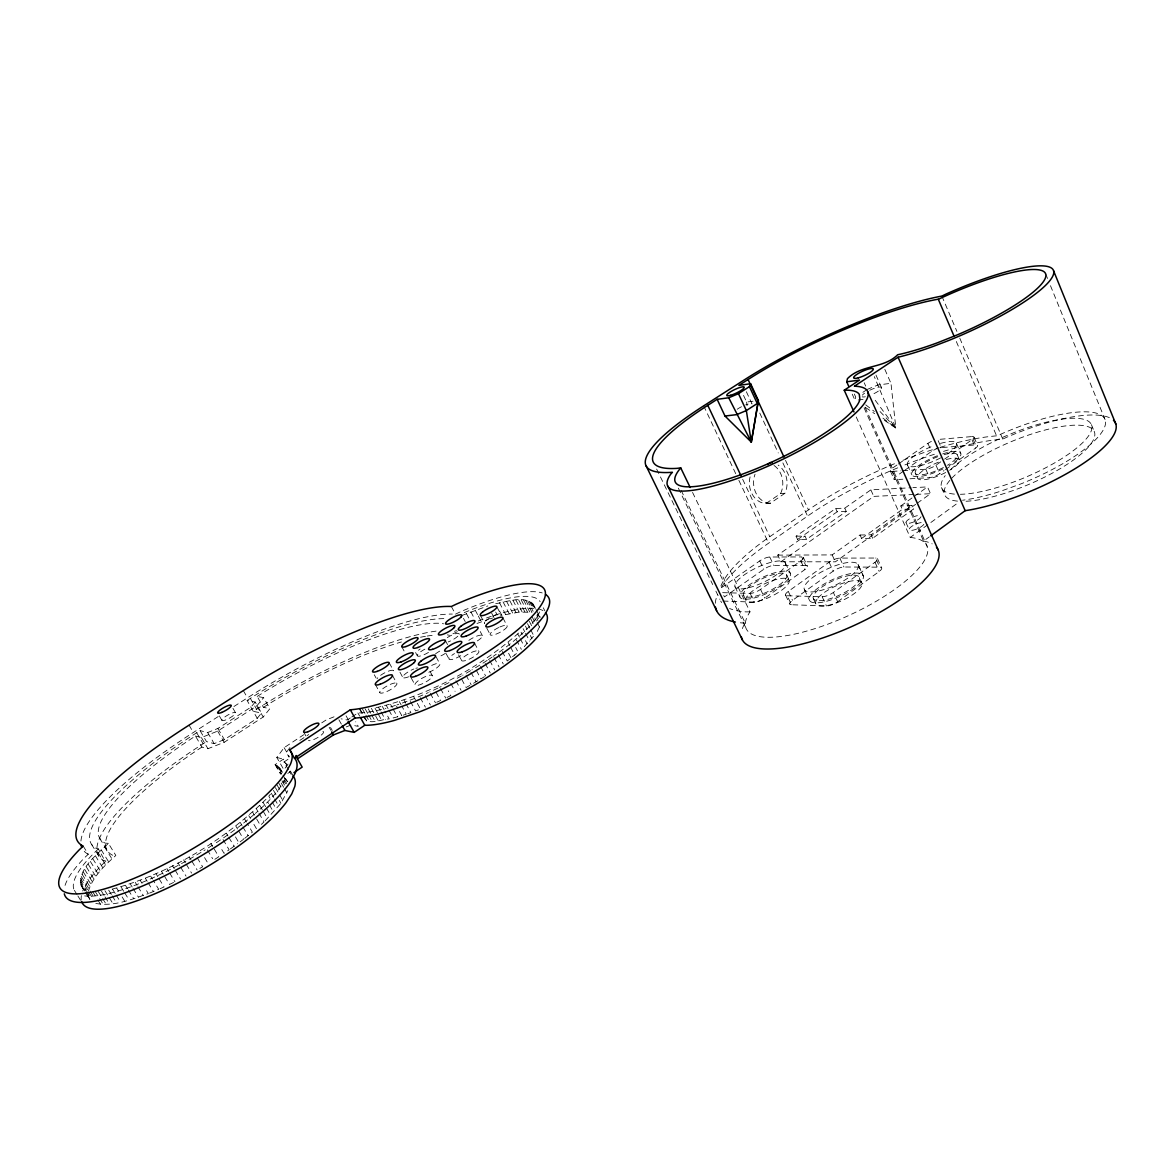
<?xml version="1.0" encoding="UTF-8"?>
<svg xmlns="http://www.w3.org/2000/svg" width="1175" height="1175" viewBox="0 0 1175 1175"><rect width="100%" height="100%" fill="white"/><g stroke="black" fill="none" stroke-linecap="round" stroke-linejoin="round"><path stroke-width="0.75" stroke-dasharray="5 3.75" d="M281.207 773.958L279.606 767.789L275.097 764.661L283.381 759.168L286.95 765.38M84.659 890.9C71.293 873.084 97.217 854.768 108.379 843.327L115.84 855.488C104.737 865.358 92.928 876.447 88.448 891.061M265.183 820.826L280.942 803.274L287.743 790.702M537.283 631.401L540.324 625.173M750.091 476.903A20.313 16.714 87.4 0 0 764.396 503.341L770.315 503.267L784.827 493.353L785.62 491.532A20.386 16.744 87.5 0 0 778.188 465.094M766.1 503.458L780.582 493.573L781.36 491.767A20.313 16.714 87.4 0 0 773.943 465.418M285.657 778.526L278.548 789.703A123.39 31.637 -30.6 0 1 255.342 813.423M692.545 492.413L750.017 611.822L749.048 613.321A99.39 30.814 -24.7 0 0 821.81 626.334A99.39 30.814 -24.7 0 0 927.751 551.398L927.148 546.316L865.064 407.196M681.133 490.313L745.303 623.176L743.716 625.482A107.733 33.825 -24.6 0 0 742.057 629.594M288.037 764.117L283.88 769.772L276.786 757.449L284.13 747.667L303.693 734.757M289.961 747.535L286.303 752.47L288.947 757.097M520.261 638.701L524.358 646.544L535.756 633.707M108.379 843.327L105.265 843.165A174.076 42.506 -29.7 0 1 191.951 738.297L195.432 736.02L201.924 747.065L207.946 748.71L224.175 742.306L263.215 717.014L269.897 708.643L263.582 697.612L257.178 696.437L263.45 707.365L269.897 708.643M257.237 718.322L261.482 713.034L255.166 702.018L247.103 700.462L257.237 718.322L224.381 739.589L214.173 743.628L206.492 741.601L200.044 730.615L196.695 732.759A183.829 44.914 -29.7 0 0 95.895 848.232L98.377 848.893L105.324 861.554A123.111 32.415 -30.8 0 0 82.705 891.032M195.432 736.02L201.41 737.577L217.654 731.114L256.826 705.896L263.582 697.612M255.166 702.018L250.863 707.247L217.889 728.456L207.681 732.524L200.044 730.615M270.441 794.197L268.796 796.165L271.308 800.483M111.346 894.425L108.658 890.077C167.761 874.67 222.457 841.726 266.064 799.206L268.59 803.538M376.073 707.717C429.477 695.086 479.855 667.958 520.584 631.283L522.214 634.412M98.377 848.893L97.819 849.408A123.39 31.637 -30.6 0 0 75.317 891.722M83.234 846.147L88.272 854.284L84.615 857.662A133.906 34.339 -30.6 0 0 64.361 887.992M485.539 621.09L486.876 619.901A9.341 2.335 -27.6 0 1 496.937 614.643A9.341 2.335 -27.6 0 1 500.829 615.685M457.839 636.204L456.399 637.408A9.327 2.306 -28 0 1 448.218 641.932M502.268 651.493L507.262 660.982L518.146 652.184L515.678 647.454M244.708 838.348L252.375 832.208L247.22 823.455M240.082 841.888L243.578 839.229L238.407 830.446M230.373 848.923L237.717 843.65M837.658 601.762L879.208 571.461A8.533 2.644 -24.3 0 0 879.767 567.173L875.61 558.037L839.817 558.096A8.298 2.482 -24.7 0 0 829.109 562.208L788.278 591.392A8.387 2.541 -25.1 0 0 787.206 595.754L791.465 604.743L826.48 605.962A8.622 2.732 -24.7 0 0 837.658 601.762L833.354 592.494L875.008 562.282A8.548 2.6 -24.3 0 0 875.61 558.037M864.08 407.872L923.535 541.073L929.278 536.872M856.237 416.993L910.243 537.445L958.418 502.503M791.465 604.743A8.372 2.585 -25.1 0 1 792.523 600.337L833.237 571.094A8.284 2.512 -24.6 0 1 843.929 566.996L879.767 567.173M806.505 539.354L797.605 539.487L796.077 536.211L835.689 508.511L844.752 508.158L846.25 511.433L806.505 539.354L804.963 536.05L777.747 555.129L780.89 561.768L835.352 561.826L915.648 504.339M917.132 503.282L930.512 493.706L927.516 486.905L912.887 487.669M777.747 555.129L832.15 554.908L860.056 535.007L861.627 538.458L872.672 538.268L913.562 508.951L912.02 505.514L900.799 505.955L902.327 509.377L913.562 508.951M900.799 505.955L912.667 497.495M914.15 496.438L927.516 486.905M861.627 538.458L902.327 509.377M860.056 535.007L871.101 534.801L912.02 505.514M723.095 601.057L754.335 602.114A8.093 2.438 -25.4 0 0 764.734 598.134L804.846 569.596A8.019 2.365 -25 0 0 805.786 565.557L801.747 556.935L769.757 557.009A7.814 2.218 -25.4 0 0 759.77 560.901L721.817 587.441M909.964 478.783L929.528 477.637A7.77 2.144 -23.7 0 0 939.677 473.643L943.995 470.587M945.434 469.559L975.588 448.101A7.711 2.086 -23.4 0 0 975.602 444.899L972.019 436.571L937.679 439.494L941.219 447.616L975.602 444.899M722.64 592.655L750.149 593.404A8.107 2.394 -25.5 0 0 760.563 589.395L800.777 560.93A8.034 2.335 -25 0 0 801.747 556.935M902.723 470.72L925.812 469.222A7.784 2.115 -23.8 0 0 935.976 465.212L943.187 460.115M944.627 459.102L971.989 439.729A7.726 2.056 -23.5 0 0 972.019 436.571M780.89 561.768L873.789 496.379L914.047 494.469M797.605 539.487L837.188 511.771L846.25 511.433M844.752 508.158L870.851 489.857L911.066 487.772M805.786 565.557L773.737 565.425A7.814 2.247 -25.3 0 0 763.765 569.302L724.446 596.915L722.405 592.685M903.502 471.131L896.143 476.301A7.564 2.056 -24.1 0 0 895.732 479.62L902.841 479.209M904.985 470.103L931.467 451.494A7.505 1.998 -23.8 0 1 936.387 448.909M896.922 465.036L892.501 468.135A7.579 2.012 -24.1 0 0 892.075 471.41L895.732 479.62M898.405 464.008L927.912 443.386A7.52 1.968 -23.8 0 1 932.832 440.801M720.951 585.987A151.913 44.165 -24.4 0 1 769.787 536.711L808.473 509.877A150.518 42.858 -24 0 1 896.525 462.906M721.332 587.383A159.785 47.059 -24.4 0 1 768.582 543.188L807.563 516.089A158.302 45.678 -24 0 1 898.346 467.591M287.772 773.429L290.519 771.593M862.876 392.318L865.74 390.408M288.492 769.772L284.012 761.973L289.52 758.316M350.282 717.998L347.242 720.011L341.117 718.836M351.81 716.985L357.89 712.946L360.24 712.917A111.889 28.2 -28.1 0 0 385.943 708.275M321.744 722.845L326.268 719.864L336.138 716.001M299.816 740.412L308.731 734.522M201.924 747.065L198.443 749.342A173.724 43.593 -29.8 0 0 112.712 855.283L115.84 855.488M105.867 861.04L103.371 860.35A183.447 46.045 -29.8 0 1 203.143 743.746L206.492 741.601M436.043 631.122A179.452 44.914 -29.2 0 0 256.62 709.274L253.374 711.374L261.482 713.034M247.103 700.462L250.363 698.376A179.819 43.798 -29.2 0 1 447.087 618.682M214.834 859.307L218.814 856.751L213.556 847.924M80.943 841.021A193.596 47.308 -29.7 0 1 193.361 732.48L220.43 715.149M233.957 706.498L247.484 697.832A189.366 46.148 -29.2 0 1 452.331 614.07M263.45 707.365L266.813 705.235A169.934 42.52 -29.2 0 1 401.409 641.976M257.178 696.437L260.556 694.308A170.287 41.463 -29.2 0 1 441.183 623.352L443.562 623.808M484.438 676.683L480.883 678.9L475.816 669.383M473.584 683.262L479.679 679.635M199.882 868.384L202.643 866.783L196.445 856.472M469.868 685.407L466.108 687.522L460.997 677.99M446.97 697.465L450.818 695.585L448.248 690.827M173.592 882.454L169.494 884.437L164.118 875.625M943.54 451.376A158.302 45.678 -24 0 1 971.784 443.959L976.513 442.96A158.302 45.678 -24 0 1 1002.76 439.097L1007.063 437.085A103.562 29.507 -22.9 0 1 1112.211 419.284M940.279 447.308A150.518 42.858 -24 0 1 993.095 436.175L997.325 435.749A95.557 26.878 -22.9 0 1 1104.75 418.858A95.557 26.878 -22.9 0 1 1020.943 483.88L1001.643 490.886A95.557 26.878 -22.9 0 1 962.531 500.242M457.413 631.709L449.731 635.337L447.337 634.852M436.733 702.268L440.566 700.52L435.411 691.018M160.05 888.726L164.059 886.949L158.698 878.136M149.607 893.088L158.713 889.328L153.352 880.516M867.165 389.454L877.989 384.974L890.973 383.314L895.864 428.082L882.249 418.843M461.937 615.465L487.845 605.933M346.258 726.899L351.193 724.975M410.09 700.168L412.219 699.36A111.889 28.2 -28.1 0 0 428.346 692.56M95.807 903.428C113.755 906.85 131.644 899.389 148.329 893.602L145.641 889.211M477.006 623.455L488.462 619.357M407.02 701.357L396.959 704.912M407.798 713.666L410.883 712.637L406.565 704.765M395.446 705.397L392.127 706.454A111.889 28.2 -28.1 0 1 387.456 707.849M489.872 618.887L492.604 618.035M403.275 715.134L406.256 714.194L401.953 706.337M388.925 710.155L393.243 717.969L401.777 715.604L396.592 706.19M495.718 603.671C507.292 601.894 528.515 593.39 534.698 607.813M525.739 600.322L531.952 612.307L519.086 612.102L501.843 615.377L498.773 609.517M363.648 716.486C367.423 726.591 381.361 718.982 389.219 718.924L384.915 711.125M743.525 395.387L746.624 402.041L753.337 401.174M858.235 399.97L863.052 399.397M892.075 471.41L900.946 470.837M780.582 493.573L784.827 493.353M915.868 494.396L930.512 493.706M796.077 536.211L804.963 536.05M750.017 611.822L746.242 611.896A151.913 44.165 -24.4 0 1 729.616 608.503M787.206 595.754L822.148 596.738A8.636 2.688 -24.8 0 0 833.354 592.494M770.315 503.267L768.612 503.15A20.386 16.744 87.5 0 1 755.04 474.23M910.243 537.445L912.373 537.68A99.39 30.814 -24.7 0 1 926.443 544.847L927.148 546.316M354.733 725.68L358.287 726.37L355.702 721.773M276.786 757.449L283.381 759.168M85.892 889.93L82.896 888.065M284.012 761.973L284.512 762.281A123.39 31.637 -30.6 0 1 286.773 764.719M865.608 407.549L874.685 413.703M537.137 614.143L540.206 617.272L536.006 609.443M284.438 778.158L287.669 781.683L285.848 778.54M865.74 404.846L874.347 411.485M882.954 418.124L895.864 428.082L874.288 376.587M880.031 411.544L895.864 428.082L873.554 398.031M74.363 890.327L77.007 894.557M77.888 895.967L82.294 903.002M81.251 876.447L89.021 888.932M90.02 891.091L94.455 898.229M80.649 878.547L87.582 889.681M88.712 892.031L93.148 899.154M80.311 880.501L86.407 890.268M86.788 891.355L91.209 898.464M80.267 882.322L85.496 890.723M86.025 891.928L90.431 899.007M80.502 883.997L84.864 891.002M88.184 896.54L89.946 899.374M81.016 885.509L84.527 891.135M85.32 892.515L89.726 899.565L88.11 894.909M101.447 891.179L104.134 895.497M105.03 896.936L109.495 904.148M86.304 866.856L93.971 879.223M84.644 869.427L92.355 881.808M98.201 891.443L101.784 897.186M102.68 898.625L106.249 904.383M83.249 871.879L90.974 884.305M95.219 891.517L98.788 897.245M99.684 898.684L103.253 904.427M82.118 874.229L89.873 886.684M92.487 891.399L96.938 898.552M97.833 899.991L100.507 904.28M95.307 855.694L102.886 867.943M112.594 889.255L115.282 893.602M116.178 895.056L120.672 902.297M92.707 858.602L100.316 870.881M112.242 895.879L116.722 903.105M90.343 861.437L97.966 873.745M104.942 890.723L108.511 896.496M109.407 897.95L112.991 903.722M88.198 864.198L95.851 876.535M125.652 885.642L127.443 888.55M128.339 890.018L133.73 898.757M101.138 849.687L108.658 861.892M121.098 887.022L123.801 891.399M124.697 892.853L129.191 900.123M98.127 852.727L105.662 864.947M91.562 844.355L98.964 856.355M116.751 888.227L118.543 891.135M122.141 896.951L124.829 901.313M135.228 882.337L137.034 885.26M137.93 886.714L143.321 895.497M130.366 884.07L132.158 886.993M133.054 888.447L138.444 897.215M99.625 838.157L106.984 850.127M104.369 846.602L111.86 858.778M145.406 878.342L147.198 881.279M148.094 882.748L153.47 891.546M140.251 880.428L142.043 883.35M156.011 873.73L157.803 876.668M150.664 876.124L152.456 879.047M166.938 868.545L168.715 871.498M169.611 872.966L174.972 881.793M161.445 871.204L163.237 874.156M172.475 865.755L174.252 868.707M175.148 870.176L180.495 879.003M183.594 859.85L185.371 862.788M186.267 864.257L191.584 873.098M178.027 862.861L179.804 865.799M180.7 867.268L186.032 876.109M189.16 856.737L190.923 859.674M191.819 861.158L197.136 869.985M207.343 849.848L212.616 858.69M204.567 857.618L208.107 863.507M210.912 843.503L212.675 846.455M223.03 839.523L229.125 849.804L224.028 853.3L220.533 847.41M235.455 836.894L238.922 842.769M226.276 833.09L228.009 836.013M228.875 837.481L234.104 846.294M240.317 822.559L242.05 825.482M242.902 826.936L248.072 835.719M235.808 826.054L237.541 828.992M248.777 815.626L250.495 818.534M253.917 824.365L256.473 828.742M201.41 737.577L207.946 748.71M196.695 732.759L203.143 743.746M244.65 819.078L246.368 821.986M189.058 725.151L193.361 732.48M256.4 808.855L258.089 811.763M258.941 813.217L264.037 821.942L260.365 825.32L255.254 816.581M207.681 732.524L214.173 743.628M252.698 812.219L254.402 815.127M269.428 804.978L273.628 812.204M263.082 802.349L265.623 806.682M266.461 808.136L270.676 815.377M217.889 728.456L224.381 739.589M217.654 731.114L224.175 742.306M259.866 805.565L262.407 809.913M263.244 811.367L267.474 818.623M273.467 790.364L275.963 794.667M279.283 800.395L280.942 803.274M271.263 793.213L273.76 797.517M274.598 798.956L278.769 806.153M272.145 801.923L276.331 809.134M219.343 715.928L221.913 720.363M282.015 780.788L285.29 786.457M281.192 783.02L283.645 787.279M284.468 788.689L286.935 792.963M278.446 782.535L281.736 788.219M232.958 708.319L235.514 712.74A7.784 1.748 -29.5 0 1 225.997 719.82A7.784 1.748 -29.5 0 1 224.645 717.102A7.784 1.748 -29.5 0 1 235.514 712.74M277.05 785.018L280.355 790.731M275.391 787.632L278.71 793.345M279.532 794.785L282.852 800.513M289.388 771.343L291.194 774.457M280.414 769.096L282.22 772.239M279.606 767.789L282.323 772.504M278.548 766.658L282.162 772.915M285.496 778.452L287.317 781.595M283.043 775.338L286.685 781.669M277.241 765.674L281.736 773.473M284.864 780.303L286.7 783.475M275.67 764.866L281.06 774.207M275.097 764.661L280.473 773.987M283.689 780.655L285.525 783.828M284.13 747.667L289.388 756.817M256.826 705.896L263.215 717.014M250.363 698.376L256.62 709.274M290.372 771.006L293.985 777.292M243.313 690.577L247.484 697.832M303.576 731.893L305.926 736.02M330.542 727.457L332.246 730.483M329.162 727.296L330.88 730.351M346.067 715.825L348.637 720.407M338.899 719.776L341.484 724.358M365.219 708.98L367.79 713.607M368.642 715.149L372.078 721.318M362.443 709.01L365.014 713.622M365.866 715.164L369.303 721.318M359.917 708.877L363.325 715.017M364.191 716.559L366.747 721.171M359.374 708.804L362.781 714.943M357.89 712.946L359.609 716.03M378.497 707.277L380.215 710.39M381.082 711.947L385.385 719.732M377.439 712.593L374.869 707.938L371.432 708.437L378.306 720.848M378.306 714.15L381.743 720.363M368.216 708.789L370.786 713.431M371.652 714.973L375.089 721.171M374.267 674.758L376.015 677.946M390.526 704.339L392.244 707.467M393.111 709.039L397.429 716.867M375.31 684.379L379.804 692.53M386.34 705.47L388.058 708.598M382.33 706.454L384.049 709.568M399.353 701.622L401.086 704.765M389.219 662.832L393.581 670.808M410.442 701.475L415.627 710.934L420.474 709.098L413.571 696.481M392.45 675.405L396.93 683.556A9.679 2.453 -28.6 0 1 384.651 692.413A9.679 2.453 -28.6 0 1 383.535 688.183A9.679 2.453 -28.6 0 1 396.93 683.556M403.98 700.036L405.713 703.193M411.191 677.902L414.966 684.819M420.224 697.656L425.394 707.144M399.955 672.188L402.907 677.608M430.3 693.338L435.47 702.841M401.674 646.544L405.081 652.83M425.232 695.556L430.403 705.044M440.537 688.579L445.692 698.097M430.123 671.542L432.371 675.698A9.841 2.556 -28.4 0 1 420.048 684.687A9.841 2.556 -28.4 0 1 418.608 680.442A9.841 2.556 -28.4 0 1 432.371 675.698M415.583 652.551L417.301 655.723M450.818 683.453L455.092 691.385M436.087 656.737L439.993 664.198A9.694 2.482 -28.3 0 1 428.831 672.276M446.103 653.608L449.056 659.087M455.929 680.751L461.055 690.283M470.955 672.291L476.051 681.823M458.573 654.857L461.54 660.409M466.02 675.17L471.116 684.702M445.222 640.228L447.822 645.075M451.362 606.491L455.445 614.158L460.38 611.822A121.422 30.623 -28.1 0 1 542.218 592.934M480.56 666.431L485.627 675.948M466.431 613.614L468.737 617.962M489.696 660.467L494.734 669.97M463.464 618.358L465.212 621.546M474.465 642.989L478.886 651.317A9.797 2.541 -28 0 1 466.798 660.174A9.797 2.541 -28 0 1 464.962 656.149A9.797 2.541 -28 0 1 478.886 651.317M485.187 663.449L490.239 672.967M480.443 615.465L484.673 623.484A9.341 2.335 -27.6 0 1 484.702 622.118M486.773 628.126L490.386 634.97M475.243 610.207L477.535 614.569M478.313 616.023L481.368 621.825M498.244 654.475L503.252 663.963M470.867 611.852L473.936 617.653M494.043 657.471L499.067 666.974M480.237 631.548L482.396 635.631M491.679 613.218L493.97 617.595M508.599 653.271L511.096 658.015M499.448 602.716L505.588 614.452M516.427 639.905L521.362 649.334M502.929 617.918L507.233 626.143M496.907 606.858L501.108 614.877M495.674 612.043L497.201 614.966M508.099 642.461L509.759 645.618M510.582 647.19L514.723 655.077M509.803 600.675L515.957 612.483M523.125 628.654L524.755 631.783M525.577 633.34L529.646 641.153M506.513 601.233L512.653 613.012M525.489 640.683L527.12 643.812M503.062 601.908L509.201 613.673M517.793 633.986L519.438 637.129M521.215 599.882L527.399 611.793M530.85 619.005L533.259 623.661M518.645 599.867L524.828 611.764M529.293 621.267L531.717 625.937M515.884 599.999L522.053 611.867M527.487 623.646L529.925 628.317M530.733 629.873L533.964 636.101M512.932 600.263L519.086 612.102M525.431 626.099L527.061 629.227M530.307 635.469L531.937 638.583M533.156 603.95L535.506 608.503M532.143 602.951L534.493 607.49M537.856 613.923L539.442 616.978M530.894 602.07L534.787 609.619M529.396 601.35L533.288 608.87M536.828 615.656L538.429 618.726M527.678 600.763L533.127 611.279M536.329 617.477L537.93 620.562M534.772 617.888L536.373 620.973M537.166 622.515L539.56 627.142M523.58 600.028L529.778 611.984M532.128 616.846L534.537 621.487M543.261 607.769L544.833 610.809M656.634 469.06L703.884 566.409M707.086 573.018L712.696 584.562M715.898 591.157L719.908 599.412M735.007 586.736L739.942 596.973M678.342 488.139L746.052 628.243M750.149 593.404L754.335 602.114M743.555 595.373L746.022 600.484M760.563 589.395L764.734 598.134M759.77 560.901L763.765 569.302M788.278 591.392L792.523 600.337M769.757 557.009L773.737 565.425M785.576 595.123L789.82 604.097M785.385 562.898L790.232 573.194M742.659 479.238L769.787 536.711M786.589 574.81L789.013 579.936M703.678 405.86L735.741 473.701M738.869 480.325L768.582 543.188M813.408 598.751L815.949 604.156M804.449 589.6L809.531 600.44M822.148 596.738L826.48 605.962M803.333 557.464L807.372 566.1M800.777 560.93L804.846 569.596M785.532 460.38L808.473 509.877M829.109 562.208L833.237 571.094M759.77 413.071L778.261 452.948M782.888 462.921L807.563 516.089M746.36 391.716L752.029 403.936A9.664 2.027 -25.5 0 0 745.655 404.89M839.817 558.096L843.929 566.996M832.15 554.908L835.352 561.826M858.337 565.087A29.625 9.018 -24.7 0 1 820.003 590.658A29.625 9.018 -24.7 0 1 815.523 575.53A29.625 9.018 -24.7 0 1 858.337 565.087L863.346 576.014A29.566 9.18 -24.7 0 1 825.129 601.629A29.566 9.18 -24.7 0 1 820.532 586.266A29.566 9.18 -24.7 0 1 863.346 576.014M857.985 564.352L862.993 575.265M859.468 577.703A25.336 7.873 -24.7 0 1 826.657 599.661A25.336 7.873 -24.7 0 1 822.808 586.457A25.336 7.873 -24.7 0 1 859.468 577.703L861.965 583.153M835.689 508.511L837.188 511.771M877.461 558.595L881.617 567.76M875.008 562.282L879.208 571.461M871.101 534.801L872.672 538.268M870.851 489.857L873.789 496.379M854.328 394.036L855.708 397.106L855.018 400.352L852.242 394.168M905.984 522.552L909.127 529.558M890.4 471.087L894.072 479.268M907.467 464.947L911.859 474.832M864.198 382.756L865.681 386.105M875.977 375.06L881.456 387.471M937.753 456.708A22.912 6.228 -23.7 0 0 915.369 473.363L917.513 478.21M941.498 487.581L944.524 494.455M884.819 369.317L890.973 383.314M925.812 469.222L929.528 477.637M927.912 443.386L931.467 451.494M935.976 465.212L939.677 473.643M956.362 443.137L960.68 453.095A26.731 7.256 -23.7 0 1 949.033 465.682M957.184 454.652L959.343 459.616M971.989 439.729L975.588 448.101M974.09 437.306L977.688 445.663M941.851 296.071L956.905 331.409M959.769 338.136L1002.76 439.097M956.332 341.528L996.664 436.057M1091.413 424.645L1094.322 431.739M1045.647 273.848L1047.718 278.93M1050.479 285.701L1105.058 419.578M746.624 402.041L747.05 405.683M904.97 464.903A158.302 45.678 -24 0 1 936.637 453.535M923.535 541.073A107.733 33.825 -24.6 0 1 932.172 543.863M745.303 623.176A159.785 47.059 -24.4 0 1 738.502 622.559M715.325 603.274A159.785 47.059 -24.4 0 1 717.514 594.594M721.641 602.555A151.913 44.165 -24.4 0 1 720.701 601.057M902.958 460.321A150.518 42.858 -24 0 1 938.619 447.807M950.898 469.354A81.295 22.854 -22.9 0 1 1060.526 419.357A81.295 22.854 -22.9 0 1 1072.613 451.185A81.295 22.854 -22.9 0 1 960.386 494.293M954.438 494.117A81.295 22.854 -22.9 0 1 945.229 475.64M951.721 478.269A81.207 23.118 -22.9 0 1 1060.849 426.613A81.207 23.118 -22.9 0 1 1076.638 457.648A81.207 23.118 -22.9 0 1 963.456 501.343M957.507 501.123A81.207 23.118 -22.9 0 1 949.826 480.369M920.994 516.75A8.181 2.394 -23.9 0 1 910.522 523.007A8.181 2.394 -23.9 0 1 907.732 520.055A8.181 2.394 -23.9 0 1 919.805 515.487M869.676 390.262A10.766 2.438 -24.5 0 1 881.47 387.486A10.766 2.438 -24.5 0 1 872.247 394.447M865.388 396.753A10.766 2.438 -24.5 0 1 862.215 396.783M862.347 395.153A10.766 2.438 -24.5 0 1 864.609 393.184M737.195 409.252A9.664 2.027 -25.5 0 1 741.778 406.594M923.858 524.344A8.166 2.423 -23.8 0 1 913.269 530.131A8.166 2.423 -23.8 0 1 910.596 527.281A8.166 2.423 -23.8 0 1 922.111 522.478M944.127 454.622A22.912 6.228 -23.7 0 1 957.331 454.989A22.912 6.228 -23.7 0 1 947.461 465.271M943.437 467.518A22.912 6.228 -23.7 0 1 915.369 473.363M946.272 459.528A22.898 6.272 -23.7 0 1 959.49 459.954A22.898 6.272 -23.7 0 1 949.65 470.279M945.625 472.512A22.898 6.272 -23.7 0 1 924.754 479.65A22.898 6.272 -23.7 0 1 917.719 476.007L918.233 475.111A22.898 6.272 -23.7 0 1 939.897 461.613M940.47 443.416A26.775 7.123 -23.8 0 1 956.523 443.474A26.775 7.123 -23.8 0 1 944.656 455.636M940.617 457.883A26.775 7.123 -23.8 0 1 907.526 465.05A26.775 7.123 -23.8 0 1 934.081 445.56M942.673 453.888A26.731 7.256 -23.7 0 1 960.709 453.153M942.879 469.001A26.731 7.256 -23.7 0 1 911.771 474.627A26.731 7.256 -23.7 0 1 938.37 455.371M939.809 447.837A7.505 1.998 -23.8 0 1 941.219 447.616M88.272 854.284A193.596 47.308 -29.7 0 1 83.454 850.421M254.285 814.334A123.39 31.637 -30.6 0 1 242.946 823.616M241.742 824.556A123.39 31.637 -30.6 0 1 215.407 843.312M212.572 845.148A123.39 31.637 -30.6 0 1 203.951 850.597M201.028 852.374A123.39 31.637 -30.6 0 1 84.629 895.908M539.648 611.896A111.889 28.2 -28.1 0 1 493.133 656.399M491.958 657.207A111.889 28.2 -28.1 0 1 488.374 659.601M487.155 660.409A111.889 28.2 -28.1 0 1 471.924 669.897M470.617 670.675A111.889 28.2 -28.1 0 1 462.612 675.273M461.276 676.022A111.889 28.2 -28.1 0 1 457.207 678.254M448.982 682.602A111.889 28.2 -28.1 0 1 439.332 687.419M437.952 688.095A111.889 28.2 -28.1 0 1 429.712 691.943M464.272 612.616A111.889 28.2 -28.1 0 1 540.133 601.688M322.89 731.393A8.695 2.218 -29.3 0 1 318.425 737.122A8.695 2.218 -29.3 0 1 308.482 740.47M478.313 620.988A111.654 28.92 -28.2 0 1 534.933 608.4M539.428 609.193A111.654 28.92 -28.2 0 1 542.967 610.603M81.237 899.639A123.111 32.415 -30.8 0 1 81.383 895.629M420.518 637.232A169.934 42.52 -29.2 0 1 425.879 636.262M427.171 636.042A169.934 42.52 -29.2 0 1 434.588 635.102M468.854 640.36A9.547 2.423 -27.9 0 1 481.853 635.22A9.547 2.423 -27.9 0 1 474.95 642.284M460.747 655.679A9.664 2.482 -28 0 1 449.584 659.542A9.664 2.482 -28 0 1 454.505 653.535M445.34 653.373A9.503 2.394 -28.1 0 1 438.877 656.766M435.543 653.858A9.503 2.394 -28.1 0 1 441.58 650.172M431.695 665.417A9.694 2.482 -28.3 0 1 439.773 663.581M447.278 637.599A9.327 2.306 -28 0 1 459.205 634.25M456.532 630.52A9.209 2.247 -27.9 0 1 454.475 631.342M428.478 652.419A9.356 2.306 -28.2 0 1 417.478 655.988A9.356 2.306 -28.2 0 1 424.836 649.188M420.136 648.997A9.238 2.247 -28.2 0 1 418.476 650.245M380.597 675.331A9.429 2.335 -28.6 0 1 390.732 670.44A9.429 2.335 -28.6 0 1 392.758 672.555M377.043 678.783A9.429 2.335 -28.6 0 1 377.748 677.769M408.636 676.8A9.606 2.423 -28.4 0 1 402.746 676.991A9.606 2.423 -28.4 0 1 409.458 671.116L411.661 669.956A9.606 2.423 -28.4 0 1 413.85 669.001M415.847 668.311A9.606 2.423 -28.4 0 1 417.551 667.914M816.948 599.309L816.258 600.454A25.321 7.946 -24.6 0 0 844.546 599.426A25.321 7.946 -24.6 0 0 856.046 580.582A25.321 7.946 -24.6 0 0 816.948 599.309M747.373 595.931L746.639 597.003A23.823 7.109 -25.4 0 0 772.092 595.975A23.823 7.109 -25.4 0 0 784.195 578.232A23.823 7.109 -25.4 0 0 747.373 595.931M498.655 627.538L496.438 628.698A9.591 2.453 -27.7 0 0 492.589 635.146L494.367 634.72A9.591 2.453 -27.7 0 0 506.954 627.009A9.591 2.453 -27.7 0 0 498.655 627.538M755.319 596.21A23.852 7.035 -25.4 0 0 786.839 575.5A23.852 7.035 -25.4 0 0 753.175 583.784A23.852 7.035 -25.4 0 0 755.319 596.21M748.798 587.706A27.877 8.063 -25.4 0 0 785.605 563.589A27.877 8.063 -25.4 0 0 746.316 573.473A27.877 8.063 -25.4 0 0 748.798 587.706M753.763 598.075A27.818 8.21 -25.4 0 0 790.467 573.899A27.818 8.21 -25.4 0 0 751.163 583.608A27.818 8.21 -25.4 0 0 753.763 598.075"/><path stroke-width="1.5" d="M690.195 487.508L680.736 467.885L677.064 468.355A155.526 33.179 -25.1 0 1 707.791 405.331L717.147 399.324L725.004 416.038L751.31 442.094L758.389 400.528L750.605 383.726L738.884 385.4L748.078 379.525A154.042 32.18 -24.8 0 1 934.845 299.816L939.001 299.008A97.833 20.181 -24 0 1 1045.412 273.334A97.833 20.181 -24 0 1 957.449 334.802L937.929 342.601A97.833 20.181 -24 0 1 898.86 354.512L897.671 354.762C883.571 368.803 861.686 364.294 847.454 378.644L846.72 381.802L848.791 386.443M717.147 399.324L728.735 397.782L751.31 442.094L758.389 400.528M728.735 397.782L738.473 393.669L749.43 386.619L750.605 383.726M680.736 467.885L679.649 469.192A101.902 23.206 -25.3 0 0 749.121 471.616A101.902 23.206 -25.3 0 0 859.909 399.485L859.292 394.359A101.902 23.206 -25.3 0 0 846.294 390.173L844.237 390.218L853.99 411.97M930.717 535.829L965.174 510.684A103.562 29.507 -22.9 0 0 1074.582 469.001A103.562 29.507 -22.9 0 0 1113.445 420.312M767.554 464.536L770.492 462.568L772.195 462.7M293.941 772.621L302.166 767.128L295.924 756.215M296.144 755.496L297.907 758.565L333.465 734.918L344.907 730.468L354.16 732.377L364.779 725.283L367.129 725.283A111.654 28.92 -28.2 0 0 394.389 720.407L419.152 712.021A111.654 28.92 -28.2 0 0 545.523 612.616M64.302 893.808A133.906 34.339 -30.6 0 0 165.866 875.243A133.906 34.339 -30.6 0 0 291.062 780.876L295.292 772.959A133.906 34.339 -30.6 0 0 294.499 758.257L354.953 718.087A121.422 30.623 -28.1 0 0 387.486 711.33L402.452 706.263A121.422 30.623 -28.1 0 0 514.386 644.59A121.422 30.623 -28.1 0 0 545.508 594.418M867.796 391.686L868.252 394.198A110.582 25.189 -25.3 0 1 754.247 472.012A110.582 25.189 -25.3 0 1 670.617 474.289L672.423 472.277A163.766 34.942 -25.1 0 1 703.678 405.86L744.348 379.848A162.209 33.884 -24.8 0 1 941.851 296.071L946.242 293.97A106.161 21.899 -24 0 1 1053.784 272.027A106.161 21.899 -24 0 1 948.019 340.765L933.376 346.361A106.161 21.899 -24 0 1 898.082 357.215L854.416 386.222A110.582 25.189 -25.3 0 1 867.209 390.599L938.208 550.076M844.237 390.218L859.527 380.083L846.72 381.802M289.696 749.885L350.312 709.788A121.598 30.095 -28.1 0 0 382.815 702.87L397.782 697.759A121.598 30.095 -28.1 0 0 541.367 604.728A121.598 30.095 -28.1 0 0 456.311 604.141L451.362 606.491A189.63 45.355 -29.1 0 0 243.313 690.577L189.058 725.151A193.875 46.515 -29.6 0 0 83.234 846.147L79.562 849.51A134.112 33.752 -30.6 0 0 123.023 882.748A134.112 33.752 -30.6 0 0 286.083 772.239L290.372 764.396A134.112 33.752 -30.6 0 0 289.696 749.885L294.499 758.257M725.004 416.038L736.622 414.643L746.345 410.574L757.258 403.495L749.43 386.619M331.747 731.863L333.465 734.918M348.108 721.553L354.16 732.377M342.336 725.886L344.907 730.468M350.312 709.788L354.953 718.087M360.475 717.572L364.779 725.283M645.971 465.564L716.618 610.662M667.797 486.039L742.438 639.993M707.791 405.331L741.102 475.948M738.473 393.669L746.345 410.574L751.31 442.094M748.078 379.525L784.004 457.075M898.082 357.215L965.174 510.684M938.34 299.331L954.173 336.461M1053.578 270.793L1115.824 424.013M735.418 622.06A159.785 47.059 -24.4 0 1 727.442 619.827L725.225 618.843A159.785 47.059 -24.4 0 1 715.531 607.152M936.475 547.242A107.733 33.825 -24.6 0 1 854.519 625.276A107.733 33.825 -24.6 0 1 741.396 636.894M81.633 847.087A193.596 47.308 -29.7 0 1 81.134 845.207M292.986 775.955A123.111 32.415 -30.8 0 1 294.778 786.53L291.738 793.977L286.039 802.657A123.111 32.415 -30.8 0 1 170.801 886.523A123.111 32.415 -30.8 0 1 81.618 901.401M461.173 616.86L460.042 617.962A9.209 2.218 -27.9 0 1 452.316 622.618A9.209 2.218 -27.9 0 1 445.986 624.131L445.516 623.734A9.209 2.218 -27.9 0 1 455.077 616.376A9.209 2.218 -27.9 0 1 461.173 616.86M482.675 611.925L481.339 613.1A9.356 2.291 -27.6 0 0 481.28 615.685A9.356 2.291 -27.6 0 0 488.506 613.482L490.68 612.351A9.356 2.291 -27.6 0 0 495.806 606.124A9.356 2.291 -27.6 0 0 482.675 611.925M421.105 661.011L419.666 662.274A9.708 2.438 -28.2 0 0 424.381 664.022A9.708 2.438 -28.2 0 0 435.558 655.973L435.337 655.371A9.708 2.438 -28.2 0 0 421.105 661.011M460.806 626.319L459.44 627.509A9.429 2.321 -27.8 0 0 459.263 630.197A9.429 2.321 -27.8 0 0 466.49 628.023L468.678 626.877A9.429 2.321 -27.8 0 0 473.98 620.503A9.429 2.321 -27.8 0 0 460.806 626.319M414.026 662.641L412.572 663.904A9.62 2.394 -28.4 0 1 399.236 669.779A9.62 2.394 -28.4 0 1 405.052 663.023L407.255 661.863A9.62 2.394 -28.4 0 1 414.026 662.641M453.579 628.214L452.14 629.418A9.341 2.277 -28 0 1 443.944 633.927A9.341 2.277 -28 0 1 438.481 634.676L438.363 634.074A9.341 2.277 -28 0 1 449.379 626.451A9.341 2.277 -28 0 1 453.579 628.214M494.352 619.372L492.149 620.532A9.606 2.409 -27.6 0 0 488.257 626.907L490.034 626.481A9.606 2.409 -27.6 0 0 502.636 618.784A9.606 2.409 -27.6 0 0 494.352 619.372M405.962 646.544L404.215 647.028A9.253 2.218 -28.2 0 1 405.581 642.431A9.253 2.218 -28.2 0 1 417.742 637.761L418.094 638.231A9.253 2.218 -28.2 0 1 414.202 642.373A9.253 2.218 -28.2 0 1 405.962 646.544M858.367 377.821A10.795 2.35 -24.6 0 0 873.319 369.214A10.795 2.35 -24.6 0 0 858.661 373.253A10.795 2.35 -24.6 0 0 858.367 377.821M730.732 395.27A9.694 1.939 -25.5 0 0 744.26 387.442A9.694 1.939 -25.5 0 0 731.467 391.246A9.694 1.939 -25.5 0 0 730.732 395.27M307.909 731.731A8.71 2.188 -29.3 0 0 318.895 723.653A8.71 2.188 -29.3 0 0 306.925 727.957A8.71 2.188 -29.3 0 0 307.909 731.731M221.693 712.432A7.799 1.718 -29.4 0 0 231.255 705.367A7.799 1.718 -29.4 0 0 220.386 709.759A7.799 1.718 -29.4 0 0 221.693 712.432M466.269 635.998A9.562 2.379 -27.8 0 0 478.078 627.465A9.562 2.379 -27.8 0 0 464.478 632.268A9.562 2.379 -27.8 0 0 466.269 635.998M432.532 649.334A9.518 2.35 -28.1 0 0 445.442 640.801A9.518 2.35 -28.1 0 0 432.958 644.546A9.518 2.35 -28.1 0 0 432.532 649.334M449.761 650.583A9.679 2.438 -28 0 0 461.79 641.888A9.679 2.438 -28 0 0 448.101 646.691A9.679 2.438 -28 0 0 449.761 650.583M462.333 651.802A9.811 2.512 -27.9 0 0 474.465 642.989A9.811 2.512 -27.9 0 0 460.541 647.851A9.811 2.512 -27.9 0 0 462.333 651.802M417.83 647.498A9.371 2.277 -28.2 0 0 429.58 639.112A9.371 2.277 -28.2 0 0 416.479 643.753A9.371 2.277 -28.2 0 0 417.83 647.498M377.204 671.38A9.444 2.291 -28.5 0 0 389.219 662.832A9.444 2.291 -28.5 0 0 376.176 667.429A9.444 2.291 -28.5 0 0 377.204 671.38M401.189 661.863A9.473 2.321 -28.3 0 0 413.145 653.315A9.473 2.321 -28.3 0 0 399.955 657.956A9.473 2.321 -28.3 0 0 401.189 661.863M380.142 684.232A9.694 2.409 -28.6 0 0 392.45 675.405A9.694 2.409 -28.6 0 0 379.055 680.061A9.694 2.409 -28.6 0 0 380.142 684.232M415.509 676.33A9.855 2.512 -28.4 0 0 427.876 667.385A9.855 2.512 -28.4 0 0 414.114 672.159A9.855 2.512 -28.4 0 0 415.509 676.33"/></g></svg>
